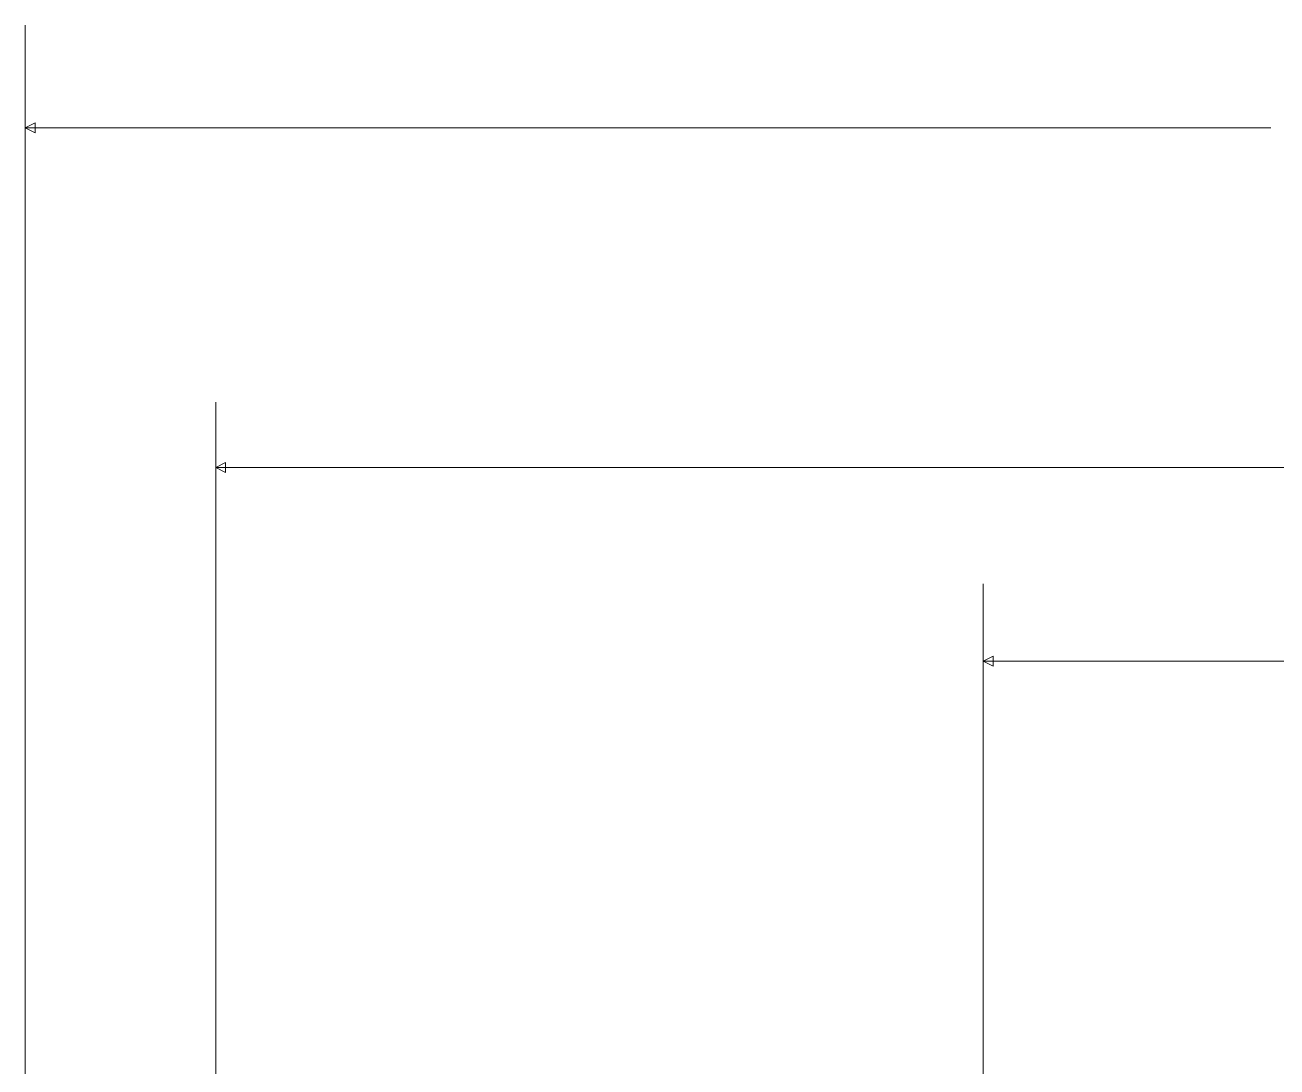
# Model space of a CAD drawing. Header units: inches. Extents: x -3.67 to 3.62, y -4.25 to 4.25.
# Drawn here: x -0.063 to 1.177, y -0.804 to 0.228 of the extents above; entities that cross this region are included whole.
import ezdxf
from ezdxf.lldxf.tags import DXFTag

# ---------------------------------------------------------------- set-up
doc = ezdxf.new("R2010")
doc.units = ezdxf.units.IN
doc.header["$MEASUREMENT"] = 0
doc.layers.add('Dimensions', color=7, linetype='Continuous')
doc.layers.add('Layer 1', color=7, linetype='Continuous')
tags = doc.linetypes.add('New Line47', pattern=[2.3, 1.3, -0.3, 0.4, -0.3]).pattern_tags.tags
tags[10:11] = [DXFTag(74, 4), DXFTag(75, 0), DXFTag(340, '0'), DXFTag(46, 1.0), DXFTag(50, 0.0), DXFTag(44, 0.0), DXFTag(45, 0.0)]
tags[8:9] = [DXFTag(74, 4), DXFTag(75, 0), DXFTag(340, '0'), DXFTag(46, 1.0), DXFTag(50, 0.0), DXFTag(44, 0.0), DXFTag(45, 0.0)]
tags[6:7] = [DXFTag(74, 4), DXFTag(75, 0), DXFTag(340, '0'), DXFTag(46, 1.0), DXFTag(50, 0.0), DXFTag(44, 0.0), DXFTag(45, 0.0)]
tags[4:5] = [DXFTag(74, 4), DXFTag(75, 0), DXFTag(340, '0'), DXFTag(46, 1.0), DXFTag(50, 0.0), DXFTag(44, 0.0), DXFTag(45, 0.0)]
tags = doc.linetypes.add('New Line48', pattern=[2.3, 1.3, -0.3, 0.4, -0.3]).pattern_tags.tags
tags[10:11] = [DXFTag(74, 4), DXFTag(75, 0), DXFTag(340, '0'), DXFTag(46, 1.0), DXFTag(50, 0.0), DXFTag(44, 0.0), DXFTag(45, 0.0)]
tags[8:9] = [DXFTag(74, 4), DXFTag(75, 0), DXFTag(340, '0'), DXFTag(46, 1.0), DXFTag(50, 0.0), DXFTag(44, 0.0), DXFTag(45, 0.0)]
tags[6:7] = [DXFTag(74, 4), DXFTag(75, 0), DXFTag(340, '0'), DXFTag(46, 1.0), DXFTag(50, 0.0), DXFTag(44, 0.0), DXFTag(45, 0.0)]
tags[4:5] = [DXFTag(74, 4), DXFTag(75, 0), DXFTag(340, '0'), DXFTag(46, 1.0), DXFTag(50, 0.0), DXFTag(44, 0.0), DXFTag(45, 0.0)]

msp = doc.modelspace()

# ---------------------------------------------------------------- linework, layer by layer
at = {"layer": 'Dimensions', "color": 250, "lineweight": 5}
for points in [[(-0.0627, -0.8807), (-0.0627, -0.8807), (-0.0627, 0.2283), (-0.0627, 0.2283)], [(-0.0627, 0.1265), (-0.0627, 0.1265), (1.1708, 0.1265), (1.1708, 0.1265)], [(0.1261, -0.2099), (0.1261, -0.2099), (1.1844, -0.2099), (1.1844, -0.2099)], [(0.8861, -0.4019), (0.8861, -0.4019), (1.562, -0.4019), (1.562, -0.4019)]]:
    msp.add_open_spline(points, degree=3, dxfattribs=at)
for points in [[(-0.0627, 0.1265), (-0.0627, 0.1265), (-0.0528, 0.1315), (-0.0528, 0.1315), (-0.0528, 0.1315), (-0.0528, 0.1315), (-0.0528, 0.1216), (-0.0528, 0.1216), (-0.0528, 0.1216), (-0.0528, 0.1216), (-0.0627, 0.1265), (-0.0627, 0.1265)], [(0.1261, -0.2099), (0.1261, -0.2099), (0.1359, -0.2049), (0.1359, -0.2049), (0.1359, -0.2049), (0.1359, -0.2049), (0.1359, -0.2148), (0.1359, -0.2148), (0.1359, -0.2148), (0.1359, -0.2148), (0.1261, -0.2099), (0.1261, -0.2099)], [(0.8861, -0.4019), (0.8861, -0.4019), (0.896, -0.3969), (0.896, -0.3969), (0.896, -0.3969), (0.896, -0.3969), (0.896, -0.4068), (0.896, -0.4068), (0.896, -0.4068), (0.896, -0.4068), (0.8861, -0.4019), (0.8861, -0.4019)]]:
    msp.add_open_spline(points, degree=3, knots=[0, 0, 0, 0, 0.333333, 0.333333, 0.333333, 0.333333, 0.666667, 0.666667, 0.666667, 0.666667, 1, 1, 1, 1], dxfattribs=at)
at = {"layer": 'Layer 1', "color": 250, "linetype": 'New Line47', "lineweight": 13}
msp.add_open_spline([(0.1261, -1.1397), (0.1261, -1.1397), (0.1261, -0.1452), (0.1261, -0.1452)], degree=3, dxfattribs=at)
at = {"layer": 'Layer 1', "color": 250, "linetype": 'New Line48', "lineweight": 13}
msp.add_open_spline([(0.8861, -1.1397), (0.8861, -1.1397), (0.8861, -0.3251), (0.8861, -0.3251)], degree=3, dxfattribs=at)

doc.saveas('drawing.dxf')
